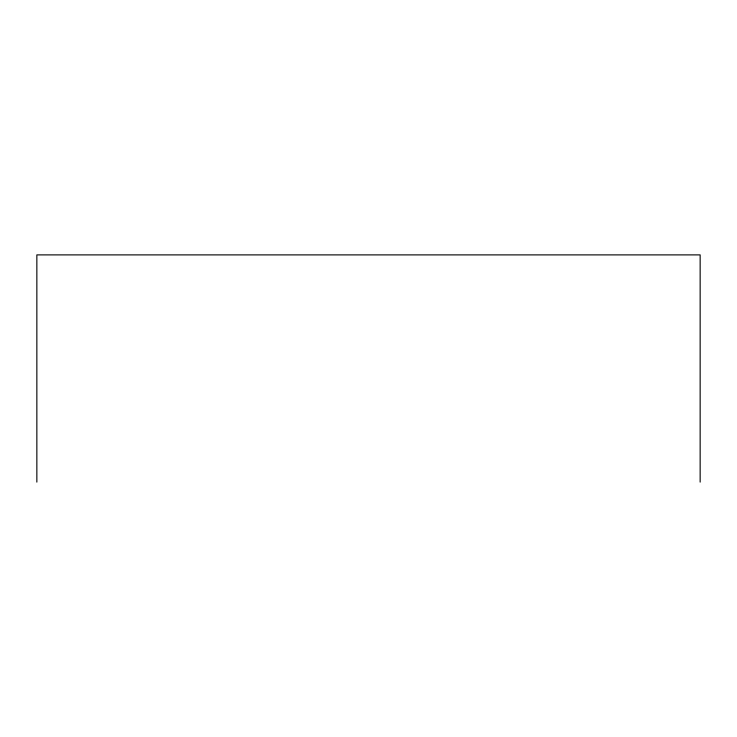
<?xml version="1.0" encoding="UTF-8"?>
<svg xmlns="http://www.w3.org/2000/svg" width="737" height="737" viewBox="0 0 737 737"><rect width="100%" height="100%" fill="white"/><g stroke="black" fill="none" stroke-linecap="round" stroke-linejoin="round"><path stroke-width="1.11" d="M700.15 482.109L700.15 254.891L36.85 254.891L36.85 482.109"/></g></svg>
